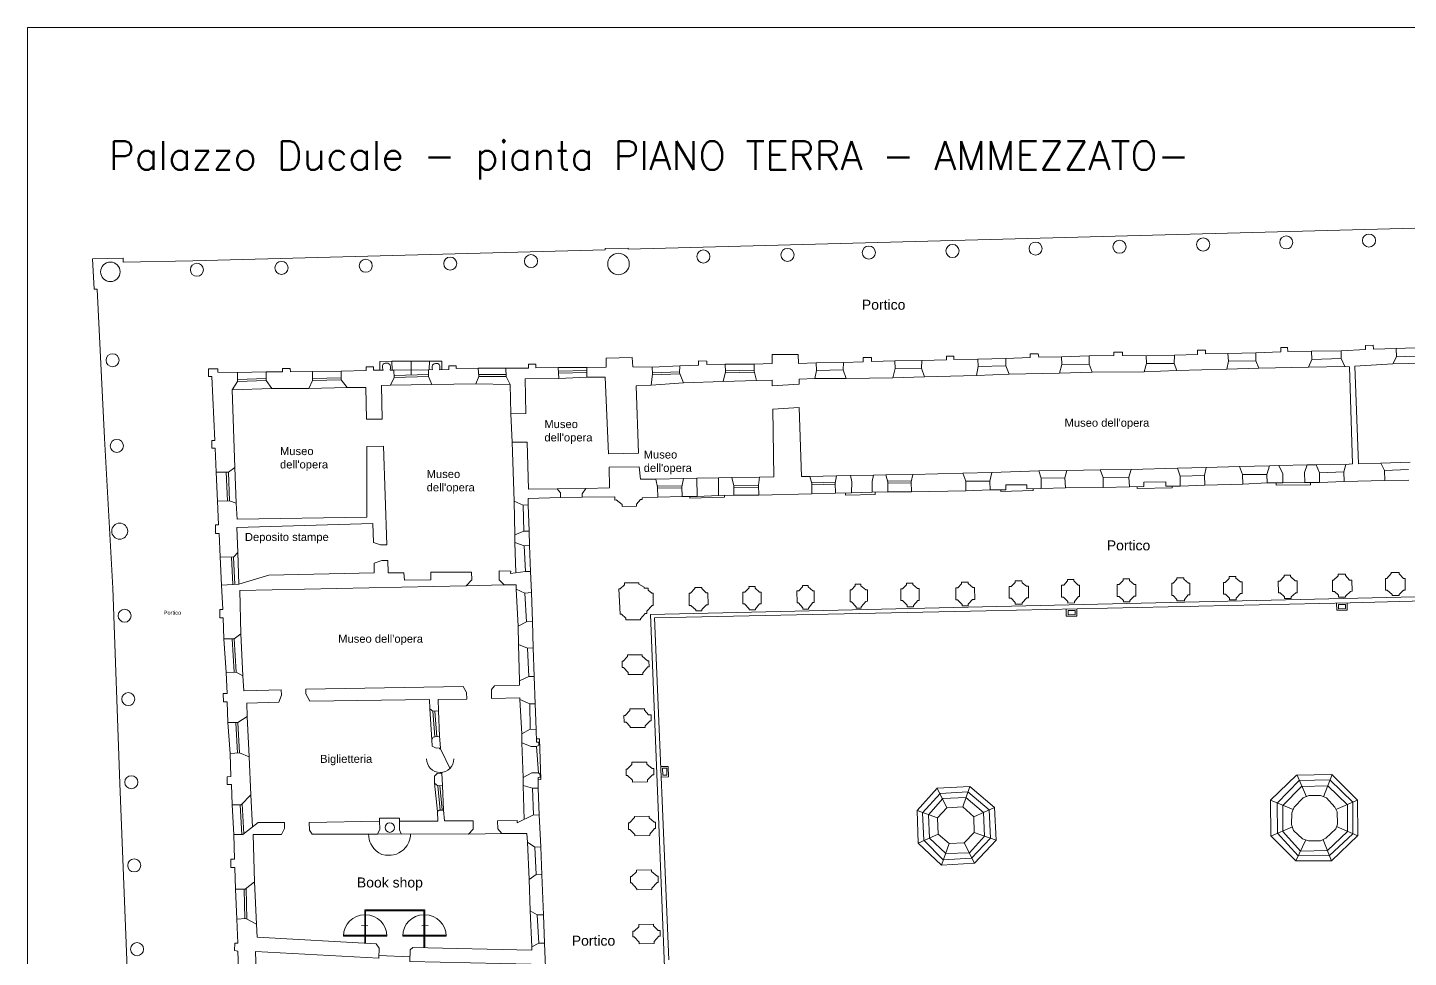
# Model space of a CAD drawing. Header units: metres. Extents: x 13 to 11853, y -8377 to 23.
# Drawn here: x 13 to 6250, y -4177 to 23 of the extents above; entities that cross this region are included whole.
import ezdxf
from ezdxf.enums import TextEntityAlignment as Align

# ---------------------------------------------------------------- set-up
doc = ezdxf.new("R2010")
doc.units = ezdxf.units.M
doc.header["$LTSCALE"] = 0.0125
doc.layers.add('MURI', color=7, linetype='Continuous', lineweight=9)
doc.styles.add('ducale_200', font='ARIAL.TTF', dxfattribs={"height": 1})
doc.styles.get("Standard").update_dxf_attribs({"font": 'romans.shx'})

msp = doc.modelspace()

# ---------------------------------------------------------------- linework, layer by layer
at = {"layer": 'MURI'}
msp.add_line((13, -8377.1), (13, 22.9), dxfattribs=at)
at = {"layer": 'MURI', "linetype": 'Continuous', "ltscale": 0.1}
for p, q in [((13, 22.9), (5933, 22.9)), ((5933, 22.9), (11853, 22.9))]:
    msp.add_line(p, q, dxfattribs=at)
at = {"layer": 'MURI', "color": 252}
for p, q in [((5296.8, -1453.3), (5296.8, -1433.5)), ((5296.8, -1433.5), (5333.5, -1433.5)), ((5333.5, -1433.5), (5333.5, -1450.3)), ((5673.4, -1441.9), (5673.4, -1421.2)), ((5673.4, -1421.2), (5703.2, -1422)), ((5703.2, -1422), (5704.7, -1439.6)), ((6056.1, -1430.4), (5946.1, -1436.5)), ((6091.3, -1412.1), (6056.1, -1413.6)), ((6056.1, -1413.6), (6056.1, -1430.4)), ((6092.8, -1428.9), (6091.3, -1412.1)), ((6195.1, -1425.8), (6092.8, -1428.9)), ((6196.7, -1464), (6195.1, -1425.8)), ((1618.5, -1497.6), (1623.1, -1494.6)), ((1623.1, -1494.6), (1628.5, -1493)), ((1628.5, -1493), (1635.3, -1493)), ((1635.3, -1493), (1640.7, -1493)), ((1640.7, -1493), (1644.5, -1496.1)), ((1644.5, -1496.1), (1648.3, -1499.2)), ((1844.7, -1498.6), (1849.6, -1495.3)), ((1849.6, -1495.3), (1855.2, -1494)), ((1855.2, -1494), (1861.7, -1493.8)), ((1868.7, -1495.5), (1871.4, -1499.3)), ((2626.1, -1470.1), (2743.8, -1467.1)), ((2626.1, -1511.4), (2626.1, -1470.1)), ((2743.8, -1467.1), (2746.8, -1509.8)), ((3043.2, -1502.2), (3043.2, -1482.3)), ((3043.2, -1482.3), (3081.4, -1483.9)), ((3081.4, -1483.9), (3081.4, -1499.2)), ((3295.3, -1497.6), (3376.3, -1494.6)), ((3376.3, -1494.6), (3376.3, -1453.3)), ((3376.3, -1453.3), (3493.9, -1453.3)), ((3493.9, -1453.3), (3495.5, -1494.6)), ((3495.5, -1494.6), (3574.9, -1491.5)), ((3574.9, -1491.5), (3576.5, -1525.1)), ((3697.1, -1522.1), (3698.7, -1490)), ((3698.7, -1490), (3787.3, -1486.9)), ((3787.3, -1486.9), (3787.3, -1467.1)), ((3787.3, -1467.1), (3824, -1467.1)), ((3824, -1467.1), (3824, -1485.4)), ((3824, -1485.4), (3929.4, -1482.3)), ((3929.4, -1482.3), (3930.9, -1517.5)), ((4050.1, -1516), (4051.6, -1480.8)), ((4051.6, -1480.8), (4163.1, -1477.8)), ((4163.1, -1477.8), (4163.1, -1461)), ((4163.1, -1461), (4196.7, -1461)), ((4196.7, -1461), (4196.7, -1476.2)), ((4196.7, -1476.2), (4305.2, -1474.7)), ((4305.2, -1474.7), (4306.8, -1508.3)), ((4432, -1471.7), (4542, -1467.1)), ((4432, -1505.3), (4432, -1471.7)), ((4542, -1467.1), (4542, -1450.3)), ((4542, -1450.3), (4577.2, -1450.3)), ((4577.2, -1450.3), (4580.2, -1465.5)), ((4580.2, -1465.5), (4682.6, -1464)), ((4682.6, -1464), (4684.1, -1499.2)), ((4807.9, -1459.4), (4919.4, -1457.9)), ((4807.9, -1497.6), (4807.9, -1459.4)), ((4919.4, -1457.9), (4919.4, -1442.6)), ((4919.4, -1442.6), (4957.6, -1442.6)), ((4957.6, -1442.6), (4959.1, -1457.9)), ((4959.1, -1457.9), (5064.6, -1459.4)), ((5066.1, -1494.6), (5056.9, -1531.2)), ((5064.6, -1459.4), (5066.1, -1494.6)), ((5191.4, -1494.6), (5192.9, -1456.4)), ((5203.6, -1525.1), (5191.4, -1494.6)), ((5192.9, -1456.4), (5296.8, -1453.3)), ((5333.5, -1450.3), (5434.3, -1448.7)), ((5437.3, -1483.9), (5429.7, -1520.5)), ((5434.3, -1448.7), (5437.3, -1483.9)), ((5560.3, -1446.4), (5673.4, -1441.9)), ((5560.3, -1481.6), (5560.3, -1446.4)), ((5574.1, -1516), (5560.3, -1481.6)), ((5704.7, -1439.6), (5812.4, -1438.8)), ((5814, -1475.5), (5797.9, -1511.4)), ((5812.4, -1438.8), (5814, -1475.5)), ((5946.1, -1436.5), (5946.1, -1471.7)), ((5946.1, -1471.7), (5962.9, -1508.3)), ((6007.2, -1506.8), (6179.9, -1496.1)), ((6179.9, -1496.1), (6196.7, -1464)), ((829.9, -1552.6), (829.9, -1518)), ((829.9, -1518), (872.7, -1518)), ((845.2, -1552.6), (829.9, -1552.6)), ((857.9, -1841.4), (845.2, -1552.6)), ((872.7, -1518), (872.7, -1533.3)), ((872.7, -1533.3), (960.8, -1534.3)), ((960.8, -1534.3), (961.3, -1575)), ((1090.7, -1571), (1089.9, -1532)), ((1089.9, -1532), (1164.8, -1532)), ((1164.8, -1532), (1164.8, -1516.7)), ((1164.8, -1516.7), (1199.2, -1516.7)), ((1199.2, -1516.7), (1199.9, -1531.2)), ((1199.9, -1531.2), (1299.2, -1529.7)), ((1299.2, -1529.7), (1299.2, -1571.7)), ((1429.1, -1528.2), (1542.1, -1525.1)), ((1429.1, -1568.7), (1429.1, -1528.2)), ((1542.1, -1525.1), (1542.1, -1509.8)), ((1542.1, -1509.8), (1575.8, -1509.8)), ((1575.8, -1509.8), (1575.8, -1523.6)), ((1575.8, -1523.6), (1618.5, -1523.6)), ((1615.5, -1508.3), (1616.2, -1503)), ((1616.2, -1513.7), (1615.5, -1508.3)), ((1616.2, -1503), (1618.5, -1497.6)), ((1617, -1519.8), (1616.2, -1513.7)), ((1618.5, -1523.6), (1617, -1519.8)), ((1648.3, -1499.2), (1650.6, -1503)), ((1652.2, -1514.4), (1649.9, -1523.6)), ((1649.9, -1523.6), (1667.4, -1523.6)), ((1650.6, -1503), (1651.4, -1509.1)), ((1651.4, -1509.1), (1652.2, -1514.4)), ((1668.2, -1557.2), (1651.4, -1591.6)), ((1667.4, -1523.6), (1668.2, -1557.2)), ((1668, -1548.2), (1823.8, -1544.4)), ((1668.2, -1557.2), (1824, -1553.4)), ((1824, -1522.1), (1842.2, -1521.3)), ((1824, -1553.4), (1824, -1522.1)), ((1839.3, -1588.5), (1824, -1553.4)), ((1840.1, -1516), (1840.5, -1510.8)), ((1842.2, -1521.3), (1840.1, -1516)), ((1840.5, -1510.8), (1840.5, -1505.6)), ((1842.2, -1501.6), (1844.7, -1498.6)), ((1875, -1518.1), (1873.7, -1522.8)), ((1873.7, -1522.8), (1914.9, -1521.3)), ((1875, -1511.2), (1875, -1518.1)), ((1914.9, -1521.3), (1914.9, -1504.5)), ((1914.9, -1504.5), (1948.6, -1504.5)), ((1948.6, -1504.5), (1949.3, -1517.5)), ((1949.3, -1517.5), (2048.6, -1515.2)), ((2050.9, -1552.6), (2037.9, -1585.5)), ((2048.6, -1515.2), (2050.9, -1552.6)), ((2173.9, -1552.6), (2172.4, -1516)), ((2172.4, -1516), (2274.7, -1516)), ((2192.2, -1589.3), (2173.9, -1552.6)), ((2274.7, -1516), (2274.7, -1497.6)), ((2274.7, -1497.6), (2308.4, -1497.6)), ((2308.4, -1497.6), (2308.4, -1514.4)), ((2308.4, -1514.4), (2409.2, -1512.9)), ((2409.2, -1512.9), (2412.2, -1561.8)), ((2539.1, -1512.9), (2626.1, -1511.4)), ((2539.1, -1555.7), (2539.1, -1512.9)), ((2621.6, -1555.7), (2539.1, -1555.7)), ((2636.8, -1902.5), (2621.6, -1555.7)), ((2746.8, -1509.8), (2833.9, -1511.4)), ((2835.5, -1540.4), (2829.3, -1592.4)), ((2833.9, -1511.4), (2835.5, -1540.4)), ((2957.7, -1535.8), (2959.2, -1505.3)), ((2976, -1581.7), (2957.7, -1535.8)), ((2959.2, -1505.3), (3043.2, -1502.2)), ((3081.4, -1499.2), (3163.9, -1497.6)), ((3165.5, -1531.2), (3154.8, -1575.5)), ((3163.9, -1497.6), (3165.5, -1531.2)), ((3295.3, -1528.2), (3295.3, -1497.6)), ((3304.5, -1571), (3295.3, -1528.2)), ((3576.5, -1525.1), (3568.8, -1561.8)), ((3710.9, -1561.8), (3697.1, -1522.1)), ((3921.7, -1558.7), (3710.9, -1561.8)), ((3930.9, -1517.5), (3921.7, -1558.7)), ((4063.8, -1554.2), (4050.1, -1516)), ((4299.1, -1548), (4063.8, -1554.2)), ((4306.8, -1508.3), (4299.1, -1548)), ((4445.8, -1541.9), (4432, -1505.3)), ((4673.4, -1537.3), (4445.8, -1541.9)), ((4684.1, -1499.2), (4673.4, -1537.3)), ((4821.6, -1532.8), (4807.9, -1497.6)), ((5056.9, -1531.2), (4821.6, -1532.8)), ((5429.7, -1520.5), (5203.6, -1525.1)), ((5797.9, -1511.4), (5574.1, -1516)), ((5962.9, -1508.3), (5984.3, -1509.8)), ((5984.3, -1509.8), (5996.5, -1946.8)), ((6024, -1946.8), (6007.2, -1506.8)), ((961.3, -1575), (936.9, -1613.7)), ((936.9, -1613.7), (949.6, -1964.1)), ((1116.6, -1606.9), (1090.7, -1571)), ((1283.9, -1606.9), (1116.6, -1606.9)), ((1299.2, -1571.7), (1283.9, -1606.9)), ((1456.6, -1603), (1429.1, -1568.7)), ((1540.6, -1602.3), (1456.6, -1603)), ((1542.9, -1745.1), (1540.6, -1602.3)), ((1651.4, -1591.6), (1611.7, -1593.1)), ((1611.7, -1593.1), (1614.7, -1745.1)), ((1651.4, -1591.6), (1839.3, -1588.5)), ((2037.9, -1585.5), (1839.3, -1588.5)), ((2195.3, -1722.2), (2192.2, -1589.3)), ((2412.2, -1561.8), (2261, -1563.3)), ((2261, -1563.3), (2264, -1720.7)), ((2829.3, -1592.4), (2762.1, -1595.4)), ((2762.1, -1595.4), (2772.8, -1899.4)), ((3154.8, -1575.5), (2976, -1581.7)), ((3376.3, -1569.4), (3304.5, -1571)), ((3376.3, -1595.4), (3376.3, -1569.4)), ((3498.5, -1587.8), (3376.3, -1595.4)), ((3568.8, -1561.8), (3498.5, -1564.9)), ((3498.5, -1564.9), (3498.5, -1587.8)), ((1614.7, -1745.1), (1542.9, -1745.1)), ((2264, -1720.7), (2195.3, -1722.2)), ((3379.4, -1700.8), (3498.5, -1693.2)), ((3383.9, -2006.4), (3379.4, -1700.8)), ((3498.5, -1693.2), (3509.2, -2004.9)), ((845.2, -1841.9), (857.9, -1841.4)), ((845.7, -1877), (845.2, -1841.9)), ((1544.4, -1868.9), (1620.8, -1867.4)), ((1544.4, -2188.2), (1544.4, -1868.9)), ((1620.8, -1867.4), (1636.1, -2313.5)), ((2210.6, -2116.4), (2201.4, -1849)), ((2201.4, -1849), (2268.6, -1849)), ((2268.6, -1849), (2274.7, -2061.4)), ((860.5, -1877), (845.7, -1877)), ((864.6, -1985.5), (860.5, -1877)), ((2772.8, -1899.4), (2636.8, -1902.5)), ((919.6, -1985), (864.6, -1985.5)), ((949.6, -1964.1), (919.6, -1985)), ((2639.9, -1962.1), (2775.9, -1960.6)), ((2641.4, -2055.3), (2639.9, -1962.1)), ((2775.9, -1960.6), (2780.5, -2017.1)), ((4004.2, -2029.3), (4011.9, -1995.7)), ((4011.9, -1995.7), (4236.5, -1989.6)), ((4236.5, -1989.6), (4250.2, -2026.3)), ((4368.6, -1986.5), (4359.5, -2025.5)), ((4580.2, -1978.9), (4368.6, -1986.5)), ((4590.9, -2012.5), (4580.2, -1978.9)), ((4697.9, -2011), (4707, -1977.4)), ((4707, -1977.4), (4856.8, -1974.3)), ((4856.8, -1974.3), (4870.5, -2009.4)), ((4986.6, -2007.9), (4997.3, -1972.8)), ((4997.3, -1972.8), (5206.6, -1966.7)), ((5206.6, -1966.7), (5218.9, -2003.3)), ((5328.1, -1999.5), (5336.5, -1964.4)), ((5336.5, -1964.4), (5487, -1959)), ((5487, -1959), (5500.8, -1995.7)), ((5500.8, -1995.7), (5501.5, -2039.2)), ((5610, -1994.9), (5623, -1956)), ((5611.5, -2033.9), (5610, -1994.9)), ((5623, -1956), (5664.2, -1954.4)), ((5664.2, -1954.4), (5683.3, -1992.6)), ((5683.3, -1992.6), (5683.3, -2033.1)), ((5781.1, -1985.8), (5792.6, -1952.2)), ((5781.9, -2031.6), (5781.1, -1985.8)), ((5792.6, -1952.2), (5833.8, -1951.4)), ((5833.8, -1951.4), (5847.6, -1987.3)), ((5847.6, -1987.3), (5848.3, -2031.6)), ((5967.5, -1949.9), (5958.3, -1983.5)), ((5958.3, -1983.5), (5959.9, -2027.8)), ((5996.5, -1946.8), (5967.5, -1949.9)), ((6124.9, -1943.8), (6024, -1946.8)), ((6024, -1946.8), (6024, -1946.8)), ((6141.7, -1977.4), (6124.9, -1943.8)), ((6141.7, -1977.4), (6249.6, -1973.7)), ((6143.2, -2023.2), (6141.7, -1977.4)), ((2534.5, -2058.3), (2641.4, -2055.3)), ((2780.5, -2017.1), (2850.7, -2017.1)), ((2850.7, -2017.1), (2858.4, -2052.2)), ((2858.4, -2052.2), (2859.9, -2098.1)), ((2968.4, -2050.7), (2976, -2014)), ((2969.9, -2095), (2968.4, -2050.7)), ((2976, -2014), (3035.6, -2012.5)), ((3035.6, -2012.5), (3037.1, -2095)), ((3194.5, -2009.4), (3133.4, -2011)), ((3133.4, -2011), (3133.4, -2090.4)), ((3202.1, -2046.1), (3194.5, -2009.4)), ((3202.1, -2088.9), (3202.1, -2046.1)), ((3313.7, -2043.1), (3318.2, -2007.9)), ((3315.2, -2088.9), (3313.7, -2043.1)), ((3318.2, -2007.9), (3383.9, -2006.4)), ((3509.2, -2004.9), (3545.9, -2004.9)), ((3545.9, -2004.9), (3555.1, -2036.9)), ((3555.1, -2036.9), (3555.1, -2082.8)), ((3660.5, -2035.4), (3666.6, -2001.8)), ((3662, -2079.7), (3660.5, -2035.4)), ((3666.6, -2001.8), (3729.2, -2000.3)), ((3729.2, -2000.3), (3735.3, -2029.3)), ((3735.3, -2029.3), (3735, -2078.6)), ((3827, -2027.8), (3833.1, -1998.8)), ((3827, -2075.1), (3827, -2027.8)), ((3833.1, -1998.8), (3889.7, -1997.2)), ((3889.7, -1997.2), (3898.8, -2030.8)), ((3898.8, -2030.8), (3898.8, -2073.6)), ((4005.8, -2073.6), (4004.2, -2029.3)), ((4250.2, -2026.3), (4250.2, -2069)), ((4359.5, -2025.5), (4360.2, -2065.2)), ((4431.3, -2065.2), (4431.3, -2042.3)), ((4431.3, -2042.3), (4526, -2042.3)), ((4526, -2042.3), (4526, -2059.9)), ((4591.7, -2058.3), (4590.9, -2012.5)), ((4700.9, -2055.3), (4697.9, -2011)), ((4870.5, -2053.8), (4700.9, -2055.3)), ((4870.5, -2009.4), (4870.5, -2053.8)), ((4989.7, -2050.7), (4986.6, -2007.9)), ((5055.4, -2049.2), (4989.7, -2050.7)), ((5154.2, -2029.3), (5055.4, -2030.8)), ((5055.4, -2030.8), (5055.4, -2049.2)), ((5154.7, -2047.6), (5154.2, -2029.3)), ((5218.9, -2047.6), (5154.7, -2047.6)), ((5218.9, -2003.3), (5218.9, -2047.6)), ((5330.4, -2043.1), (5328.1, -1999.5)), ((5501.5, -2039.2), (5330.4, -2043.1)), ((5683.3, -2033.1), (5611.5, -2033.9)), ((5848.3, -2031.6), (5781.9, -2031.6)), ((5959.9, -2027.8), (6143.2, -2023.2)), ((870.7, -2116.4), (924.5, -2114.9)), ((875.3, -2223.3), (870.7, -2116.4)), ((924.5, -2114.9), (954.7, -2125.6)), ((2251.8, -2134.7), (2210.6, -2116.4)), ((2419.9, -2099.6), (2273.2, -2104.2)), ((2273.2, -2104.2), (2273.2, -2133.2)), ((2274.7, -2061.4), (2404.6, -2059.9)), ((2404.6, -2059.9), (2419.9, -2078.2)), ((2419.9, -2078.2), (2419.9, -2099.6)), ((2517.7, -2082.8), (2534.5, -2058.3)), ((2517.7, -2098.1), (2517.7, -2082.8)), ((2665.9, -2096.5), (2517.7, -2098.1)), ((2665.9, -2111.8), (2665.9, -2096.5)), ((2672, -2110.3), (2665.9, -2111.8)), ((2698, -2131.7), (2672, -2110.3)), ((2780.5, -2108.8), (2763.6, -2130.1)), ((2788.1, -2108.8), (2780.5, -2108.8)), ((2859.9, -2098.1), (2788.1, -2101.1)), ((2788.1, -2101.1), (2788.1, -2108.8)), ((3037.1, -2095), (2969.9, -2095)), ((3133.4, -2090.4), (3202.1, -2088.9)), ((3555.1, -2082.8), (3315.2, -2088.9)), ((3735, -2078.6), (3662, -2079.7)), ((3898.8, -2073.6), (3827, -2075.1)), ((4250.2, -2069), (4005.8, -2073.6)), ((4360.2, -2065.2), (4431.3, -2065.2)), ((4526, -2059.9), (4591.7, -2058.3)), ((954.7, -2125.6), (959.3, -2197.4)), ((2273.2, -2133.2), (2251.8, -2134.7)), ((2698, -2140.8), (2698, -2131.7)), ((2763.6, -2139.3), (2698, -2140.8)), ((2763.6, -2130.1), (2763.6, -2139.3)), ((861.5, -2261.5), (861.5, -2223.3)), ((861.5, -2223.3), (875.3, -2223.3)), ((1571.9, -2217.2), (957.9, -2234.7)), ((957.9, -2234.7), (962.3, -2348.6)), ((959.3, -2197.4), (1544.4, -2188.2)), ((1575, -2302.8), (1571.9, -2217.2)), ((878.3, -2261.5), (861.5, -2261.5)), ((882.9, -2367), (878.3, -2261.5)), ((1607.1, -2313.5), (1575, -2302.8)), ((942.5, -2368.5), (882.9, -2367)), ((962.3, -2348.6), (942.5, -2368.5)), ((1636.1, -2313.5), (1607.1, -2313.5)), ((1578.1, -2396), (1613.2, -2383.8)), ((1578.1, -2440.3), (1578.1, -2396)), ((1613.2, -2383.8), (1640.7, -2383.8)), ((1640.7, -2383.8), (1642.2, -2440.3)), ((889, -2495.3), (966.9, -2490.7)), ((966.9, -2490.7), (1102.7, -2450.6)), ((1102.7, -2450.6), (1578.1, -2440.3)), ((1642.2, -2440.3), (1712.5, -2440.3)), ((1712.5, -2440.3), (1715.6, -2472.4)), ((1715.6, -2472.4), (1834.7, -2470.9)), ((1834.7, -2437.2), (2018.1, -2437.2)), ((1834.7, -2470.9), (1834.7, -2437.2)), ((2019.6, -2470.9), (1993.6, -2498.4)), ((2018.1, -2437.2), (2019.6, -2470.9)), ((895.1, -2605.3), (889, -2495.3)), ((1993.6, -2498.4), (971.5, -2519.7)), ((971.5, -2519.7), (976.1, -2715.3)), ((881.4, -2605.3), (895.1, -2605.3)), ((896.6, -2643.5), (881.4, -2643.5)), ((899.7, -2738.2), (896.6, -2643.5)), ((945.5, -2738.2), (899.7, -2738.2)), ((976.1, -2715.3), (945.5, -2738.2)), ((1873.2, -3234.3), (1873.2, -3230.1)), ((1873.2, -3234.3), (1877.5, -3234.3)), ((1877.5, -3234.3), (1877.5, -3230.2)), ((1921, -3324.5), (1877.5, -3234.3)), ((1879.4, -3345.1), (1879.4, -3341.8)), ((1879.4, -3341.8), (1883.6, -3341.8)), ((1883.6, -3344.8), (1883.6, -3341.8)), ((2754.5, -3540.5), (2755.2, -3539.8)), ((1535.4, -3962.4), (1807.4, -3962.4)), ((1535.4, -3984.5), (1535.4, -3962.4)), ((1535.4, -3984.5), (1539.7, -3984.5)), ((1535.4, -3984.5), (1535.4, -4080.7)), ((1539.7, -3966.6), (1803.1, -3966.6)), ((1539.7, -3984.5), (1539.7, -3966.6)), ((1539.7, -3984.5), (1539.7, -4080.7)), ((1803.1, -3966.6), (1803.1, -3984.5)), ((1803.1, -3984.5), (1807.4, -3984.5)), ((1803.1, -3984.5), (1803.1, -4080.7)), ((1807.4, -3962.4), (1807.4, -3984.5)), ((1807.4, -3984.5), (1807.4, -4080.7)), ((1549.7, -4033.7), (1521.1, -4033.1)), ((1793.1, -4033.7), (1821.7, -4033.1)), ((1535.4, -4080.7), (1439.3, -4080.7)), ((1535.4, -4076.7), (1439.4, -4076.7)), ((1535.4, -4112), (1535.4, -4080.7)), ((1535.4, -4080.7), (1539.7, -4080.7)), ((1539.7, -4076.7), (1635.7, -4076.7)), ((1539.7, -4112), (1539.7, -4080.7)), ((1539.7, -4080.7), (1635.8, -4080.7)), ((1803.1, -4076.7), (1707, -4076.7)), ((1803.1, -4080.7), (1707, -4080.7)), ((1803.1, -4080.7), (1803.1, -4132.9)), ((1803.1, -4080.7), (1807.4, -4080.7)), ((1807.4, -4076.7), (1903.4, -4076.7)), ((1807.4, -4080.7), (1903.5, -4080.7)), ((1807.4, -4080.7), (1807.4, -4132.9))]:
    msp.add_line(p, q, dxfattribs=at)
at = {"layer": 'MURI', "linetype": 'Continuous'}
msp.add_line((881.4, -2643.5), (881.4, -2605.3), dxfattribs=at)
at = {"layer": 'MURI', "color": 252}
for points in [[(397.2, -2509.4), (360.4, -1832.2), (326.8, -1158.4), (313, -1158.4), (305.4, -1020.9), (444.4, -1017.9), (444.4, -1036.2), (759.1, -1030.1), (2622.3, -981.2), (2622.3, -974.3), (2725.1, -972.8), (2725.1, -978.2), (7125.6, -860.6), (7125.6, -837.6), (7284.5, -839.1), (7287.5, -988.9), (7263.1, -988.9), (7266.7, -1175.3)], [(397.2, -2509.4), (360.4, -1832.2), (326.8, -1158.4), (313, -1158.4), (305.4, -1020.9), (444.4, -1017.9), (444.4, -1036.2), (759.1, -1030.1), (2622.3, -981.2), (2622.3, -974.3), (2725.1, -972.8), (2725.1, -978.2), (7125.6, -860.6), (7125.6, -837.6), (7284.5, -839.1), (7287.5, -988.9), (7263.1, -988.9), (7266.7, -1175.3)], [(6195.1, -1425.8), (6322, -1421.2)], [(1659, -1523.6), (1658.3, -1484.3), (1603.3, -1484.6), (1604, -1523.6)], [(1827.9, -1483.4), (1658.3, -1484.3)], [(1745.8, -1545.4), (1745.8, -1504.2), (1745.8, -1483.9)], [(1884.4, -1522.1), (1884.4, -1483.1), (1827.9, -1483.4), (1827.1, -1521.9)], [(3574.9, -1491.5), (3698.7, -1490)], [(3929.4, -1482.3), (4051.6, -1480.8)], [(4305.2, -1474.7), (4432, -1471.7)], [(4682.6, -1464), (4807.9, -1459.4)], [(5064.6, -1459.4), (5192.9, -1456.4)], [(5066.1, -1494.6), (5191.4, -1494.6)], [(5434.3, -1448.7), (5560.3, -1446.4)], [(5437.3, -1483.9), (5560.3, -1481.6)], [(5812.4, -1438.8), (5946.1, -1436.5)], [(5814, -1475.5), (5946.1, -1471.7)], [(6179.9, -1496.1), (6323.3, -1492.1)], [(6196.7, -1464), (6322.7, -1459)], [(960.8, -1534.3), (1089.9, -1532)], [(1299.2, -1529.7), (1429.1, -1528.2)], [(1824, -1522.1), (1667.4, -1523.6)], [(2048.6, -1515.2), (2172.4, -1516)], [(2050.4, -1543.6), (2173.5, -1543.6)], [(2050.9, -1552.6), (2173.9, -1552.6)], [(2409.2, -1512.9), (2539.1, -1512.9)], [(2410.2, -1528.3), (2539.1, -1525.3)], [(2410.7, -1537.3), (2539.1, -1534.3)], [(2539.1, -1555.7), (2412.2, -1561.8)], [(2833.9, -1511.4), (2959.2, -1505.3)], [(2835.1, -1535.9), (2957.9, -1531.3)], [(2835.5, -1544.9), (2959.5, -1540.3)], [(3163.9, -1497.6), (3295.3, -1497.6)], [(3296.3, -1532.7), (3164.4, -1535.8)], [(3295.3, -1523.7), (3165.3, -1526.7)], [(3576.5, -1525.1), (3697.1, -1522.1)], [(4063.8, -1554.2), (3921.7, -1558.7)], [(3930.9, -1517.5), (4050.1, -1516)], [(4299.1, -1548), (4445.8, -1541.9)], [(4306.8, -1508.3), (4432, -1505.3)], [(4673.4, -1537.3), (4821.6, -1532.8)], [(4807.9, -1497.6), (4684.1, -1499.2)], [(5203.6, -1525.1), (5056.9, -1531.2)], [(5429.7, -1520.5), (5574.1, -1516)], [(5797.9, -1511.4), (5962.9, -1508.3)], [(1116.6, -1606.9), (936.9, -1613.7)], [(1090.5, -1561.9), (961.2, -1566)], [(1090.7, -1571), (961.3, -1575)], [(1283.9, -1606.9), (1456.6, -1603)], [(1429.1, -1559.6), (1299.2, -1562.7)], [(1429.1, -1568.7), (1299.2, -1571.7)], [(1839.3, -1588.5), (1651.4, -1591.6)], [(2037.9, -1585.5), (2192.2, -1589.3)], [(2829.3, -1592.4), (2976, -1581.7)], [(3154.8, -1575.5), (3304.5, -1571)], [(3568.8, -1561.8), (3710.9, -1561.8)], [(2195.3, -1722.2), (2201.4, -1849)], [(864.6, -1985.5), (870.7, -2116.4)], [(910.5, -1985.1), (915.5, -2115.1)], [(919.6, -1985), (924.5, -2114.9)], [(949.6, -1964.1), (954.7, -2125.6)], [(3889.7, -1997.2), (4011.9, -1995.7)], [(4236.5, -1989.6), (4368.6, -1986.5)], [(4580.2, -1978.9), (4707, -1977.4)], [(4856.8, -1974.3), (4997.3, -1972.8)], [(5206.6, -1966.7), (5336.5, -1964.4)], [(5487, -1959), (5623, -1956)], [(5610, -1994.9), (5500.8, -1995.7)], [(5664.2, -1954.4), (5792.6, -1952.2)], [(5833.8, -1951.4), (5967.5, -1949.9)], [(5847.6, -1987.3), (5958.3, -1983.5)], [(6124.9, -1943.8), (6257.3, -1939.9)], [(2850.7, -2017.1), (2976, -2014)], [(2969.3, -2046.2), (2857.4, -2047.7)], [(2968.5, -2055.2), (2858.5, -2056.7)], [(3035.6, -2012.5), (3133.4, -2011)], [(3194.5, -2009.4), (3318.2, -2007.9)], [(3202.1, -2046.1), (3313.7, -2045.6)], [(3202.1, -2055.2), (3314.1, -2054.7)], [(3545.9, -2004.9), (3666.6, -2001.8)], [(3553.8, -2032.5), (3661.3, -2030.9)], [(3555.2, -2041.5), (3660.6, -2039.9)], [(3729.2, -2000.3), (3833.1, -1998.8)], [(3898.8, -2026.3), (4004.2, -2024.8)], [(3899, -2035.4), (4004.4, -2033.8)], [(4359.5, -2025.5), (4250.2, -2026.3)], [(4590.9, -2012.5), (4697.9, -2011)], [(4700.9, -2055.3), (4591.7, -2058.3)], [(4986.6, -2007.9), (4870.5, -2009.4)], [(4870.5, -2053.8), (4989.7, -2050.7)], [(5182.2, -2047.6), (5182.2, -2055.8), (5024.3, -2058.8), (5024.3, -2050.2)], [(5218.9, -2003.3), (5328.1, -1999.5)], [(5218.9, -2047.6), (5330.4, -2043.1)], [(5501.5, -2039.2), (5611.5, -2033.9)], [(5807.1, -2031.6), (5807.1, -2041.5), (5652, -2043.4), (5652, -2033.5)], [(5683.3, -2033.1), (5781.9, -2031.6)], [(5848.3, -2031.6), (5959.9, -2027.8)], [(6143.2, -2023.2), (6251.2, -2020.7)], [(2210.6, -2116.4), (2213.6, -2267.7)], [(2404.6, -2059.9), (2534.5, -2058.3)], [(2517.7, -2098.1), (2419.9, -2099.6)], [(2859.9, -2098.1), (2969.9, -2095)], [(3160.9, -2089.9), (3160.9, -2098.6), (3003.5, -2102.1), (3003.5, -2095)], [(3037.1, -2095), (3133.4, -2090.4)], [(3202.1, -2088.9), (3315.2, -2088.9)], [(3555.1, -2082.8), (3662, -2079.7)], [(3841.1, -2074.8), (3841.1, -2085.8), (3706.7, -2088.5), (3707.1, -2079)], [(3735, -2078.6), (3827, -2075.1)], [(4005.8, -2073.6), (3898.8, -2073.6)], [(4250.2, -2069), (4360.2, -2065.2)], [(4555, -2059.1), (4555, -2068.3), (4409.1, -2072.9), (4409.1, -2065.2)], [(2251.8, -2134.7), (2254.9, -2250.8)], [(2273.2, -2133.2), (2277.8, -2250.8)], [(2277.8, -2250.8), (2279.3, -2316.5), (2256.4, -2318.1), (2213.6, -2302.8), (2213.6, -2267.7), (2254.9, -2250.8), (2277.8, -2250.8)], [(2213.6, -2302.8), (2217.5, -2440.1)], [(882.9, -2367), (889, -2495.3)], [(933.4, -2368.3), (939.5, -2492.2)], [(942.5, -2368.5), (948.5, -2491.8)], [(962.3, -2348.6), (966.9, -2490.7)], [(2256.4, -2318.1), (2261.5, -2433.7)], [(2279.3, -2316.5), (2283.9, -2434.2)], [(2283.9, -2434.2), (2288.5, -2528.9), (2259.5, -2532), (2219.7, -2513.6), (2219.7, -2493.8), (2164.7, -2493.8), (2143.3, -2470.9), (2143.3, -2431.1), (2195.3, -2431.6), (2194.8, -2443.4), (2261.5, -2433.7), (2283.9, -2434.2)], [(1993.6, -2498.4), (2164.7, -2493.8)], [(2838, -2532), (2832.4, -2532), (2815.6, -2518.7), (2815.6, -2509.6), (2797.8, -2509.6), (2797.8, -2505), (2773.3, -2491.2), (2773.3, -2485.1), (2708.6, -2485.1), (2708.6, -2493.8), (2689.8, -2512.1), (2683.2, -2512.1), (2688.8, -2626.7), (2695.9, -2626.2), (2714.8, -2644.5), (2714.8, -2652.2), (2780.5, -2652.2), (2780.5, -2647.1), (2801.8, -2624.1), (2810, -2624.1), (2810.5, -2612.9), (2833.4, -2587.5), (2839, -2587.5), (2838, -2532)], [(3806.1, -2517.2), (3799.5, -2517.2), (3777.1, -2498.4), (3777.1, -2490.7), (3751.6, -2490.7), (3751.6, -2498.4), (3734.3, -2517.2), (3727.7, -2517.2), (3727.7, -2570.2), (3733.8, -2570.2), (3754.7, -2592.6), (3754.7, -2599.2), (3778.1, -2598.7), (3778.1, -2592.6), (3799, -2568.6), (3806.1, -2568.1), (3806.1, -2517.2)], [(4039.9, -2510.6), (4032.3, -2510.6), (4011.9, -2492.2), (4011.9, -2487.1), (3982.9, -2487.1), (3983.4, -2493.8), (3964.5, -2511.6), (3957.4, -2511.6), (3957.4, -2564), (3964, -2564), (3985.9, -2585.9), (3985.9, -2593.1), (4014.9, -2593.1), (4014.9, -2587), (4033.3, -2564.6), (4039.9, -2564.6), (4039.9, -2510.6)], [(4290.5, -2506.5), (4281.8, -2506.5), (4260.9, -2488.2), (4260.9, -2482.1), (4230.9, -2482.1), (4231.4, -2489.7), (4214.6, -2507), (4205.9, -2507), (4205.4, -2561), (4213, -2561), (4234.9, -2582.9), (4234.9, -2588.5), (4261.9, -2588.5), (4261.9, -2581.4), (4281.3, -2559.5), (4291, -2560), (4290.5, -2506.5)], [(4533.4, -2500.4), (4524.7, -2500.4), (4504.9, -2484.6), (4503.8, -2475.9), (4473.3, -2475.4), (4473.3, -2483.1), (4456, -2501.4), (4446.8, -2501.4), (4446.8, -2554.9), (4456, -2554.9), (4473.8, -2573.7), (4473.8, -2581.4), (4505.9, -2581.9), (4505.9, -2574.7), (4526.8, -2552.3), (4534.4, -2552.3), (4533.4, -2500.4)], [(4764.1, -2494.8), (4758.5, -2494.8), (4739.1, -2475.4), (4739.1, -2469.8), (4710.6, -2469.8), (4710.6, -2475.9), (4692.8, -2495.3), (4683.1, -2495.3), (4683.1, -2549.3), (4692.3, -2549.3), (4711.6, -2568.6), (4711.6, -2576.3), (4741.7, -2575.8), (4741.7, -2568.6), (4759.5, -2547.2), (4764.6, -2547.2), (4764.1, -2494.8)], [(5019.2, -2492.2), (5011.6, -2492.2), (4990.2, -2474.4), (4990.2, -2466.8), (4961.2, -2466.8), (4961.2, -2474.4), (4942.8, -2492.8), (4934.2, -2492.8), (4934.2, -2546.2), (4943.3, -2546.7), (4963.2, -2564.6), (4963.2, -2571.2), (4991.2, -2571.2), (4991.2, -2565.1), (5011.1, -2544.7), (5019.2, -2544.7), (5019.2, -2492.2)], [(5263.2, -2486.1), (5256.6, -2486.1), (5235.7, -2467.8), (5235.7, -2461.7), (5204.1, -2461.7), (5204.1, -2468.3), (5187.8, -2486.6), (5180.7, -2486.6), (5181.2, -2542.2), (5186.8, -2542.2), (5204.1, -2559.5), (5204.1, -2565.6), (5237.7, -2565.6), (5237.7, -2559.5), (5255.5, -2538.6), (5263.2, -2538.6), (5263.2, -2486.1)], [(5499, -2481), (5491.3, -2481), (5469.9, -2463.2), (5469.9, -2455.6), (5440.4, -2455.6), (5439.9, -2465.3), (5422.1, -2483.1), (5414.4, -2483.1), (5414.9, -2536), (5424.1, -2536), (5441.9, -2554.4), (5441.9, -2562), (5471.5, -2562), (5471.5, -2553.4), (5491.3, -2532.5), (5498.5, -2532.5), (5499, -2481)], [(5747.5, -2476.5), (5738.3, -2476.5), (5716.9, -2456.1), (5716.9, -2450.5), (5687.9, -2450.5), (5687.9, -2455.6), (5669.1, -2477.5), (5661.9, -2477), (5662.4, -2529.4), (5670.6, -2529.4), (5689.4, -2548.3), (5689.4, -2555.9), (5720, -2555.9), (5720, -2547.8), (5740.9, -2529.9), (5747.5, -2529.9), (5747.5, -2476.5)], [(5994, -2473.4), (5983.8, -2473.4), (5965, -2452.5), (5965, -2445.9), (5932.4, -2445.9), (5932.4, -2453.5), (5911.5, -2472.9), (5906.4, -2472.9), (5906.9, -2524.3), (5916.6, -2524.3), (5933.4, -2540.6), (5933.4, -2549.8), (5966, -2549.8), (5966, -2545.2), (5987.9, -2523.3), (5995.5, -2522.8), (5994, -2473.4)], [(6235.4, -2465.8), (6228.3, -2465.8), (6207.4, -2443.9), (6207.4, -2437.7), (6171.2, -2437.7), (6171.2, -2442.8), (6152.4, -2464.7), (6146.8, -2464.7), (6146.8, -2518.7), (6153.9, -2518.7), (6175.8, -2537.1), (6175.8, -2542.7), (6208.4, -2542.7), (6208.4, -2537.1), (6228.3, -2518.7), (6235.4, -2518.7), (6235.4, -2465.8)], [(500.9, -5176.2), (429.1, -3390.6), (397.2, -2509.4)], [(2219.7, -2513.6), (2228.9, -2680.2)], [(2259.5, -2532), (2265.6, -2660.3)], [(2288.5, -2528.9), (2293.1, -2658.8)], [(7318.1, -5616.6), (6134, -5635), (5645.1, -5653.3), (2954.6, -5737.3), (2914.9, -4865), (2826, -2627.3), (7129.4, -2527.9)], [(2843.9, -2643.5), (4342.7, -2611.4), (5986.6, -2574.7), (7107.3, -2545), (7141.9, -3575), (7092, -3576), (7096.6, -3835.7), (7076.2, -3835.7), (7076.2, -3886.1), (7027.8, -3886.6), (7034.9, -4063.9), (7082.3, -4063.4), (7082.8, -4118.2)], [(3086, -2529.9), (3078.4, -2529.9), (3058.5, -2511.1), (3058.5, -2506), (3026.9, -2506), (3026.9, -2510.6), (3007.1, -2531.5), (3000.5, -2531.5), (3001, -2587.5), (3008.1, -2587.5), (3030.5, -2607.3), (3031, -2611.9), (3059, -2611.9), (3059, -2605.3), (3079.4, -2583.9), (3086.5, -2583.9), (3086, -2529.9)], [(3326.9, -2526.9), (3319.3, -2526.9), (3299.9, -2509.6), (3299.9, -2500.9), (3270.9, -2500.9), (3271.4, -2507.5), (3252, -2526.4), (3243.4, -2526.4), (3243.4, -2580.3), (3251, -2580.3), (3272.4, -2601.7), (3272.4, -2606.8), (3301.4, -2606.8), (3301.4, -2602.2), (3319.3, -2579.3), (3326.9, -2579.3), (3326.9, -2526.9)], [(3565.2, -2520.3), (3559.1, -2520.3), (3539.3, -2503.4), (3539.3, -2497.3), (3512.8, -2497.3), (3512.8, -2503.4), (3496, -2520.8), (3486.8, -2520.8), (3488.9, -2575.8), (3494.5, -2575.8), (3514.8, -2597.7), (3514.8, -2603.8), (3540.8, -2603.8), (3540.8, -2598.7), (3559.6, -2574.2), (3565.8, -2574.2), (3565.2, -2520.3)], [(4751.9, -2602.2), (4751.9, -2634.8), (4704.5, -2635.9), (4704, -2603.8)], [(4744.7, -2609.4), (4744.7, -2628.2), (4713.2, -2628.7), (4713.2, -2609.9), (4744.7, -2609.4)], [(5973.2, -2575.1), (5973.2, -2607.7), (5925.9, -2608.8), (5925.4, -2576.7)], [(5966.1, -2582.3), (5966.1, -2601.1), (5934.5, -2601.6), (5934.5, -2582.8), (5966.1, -2582.3)], [(2293.1, -2658.8), (2296.1, -2777.9), (2270.2, -2779.5), (2230.4, -2762.7), (2228.9, -2680.2), (2265.6, -2660.3), (2293.1, -2658.8)], [(2843.9, -2643.5), (2908.8, -4188.4)], [(899.7, -2738.2), (910.4, -2889.5)], [(936.5, -2738.2), (945.7, -2888.3)], [(945.5, -2738.2), (954.7, -2887.9)], [(976.1, -2715.3), (985.3, -2904.8)], [(2230.4, -2762.7), (2235, -2927.7)], [(2276.3, -2907.8), (2270.2, -2779.5)], [(2296.1, -2777.9), (2300.7, -2907.8)], [(2819.2, -2837), (2813.6, -2837), (2789.1, -2816.7), (2789.1, -2810), (2722.9, -2810), (2722.9, -2818.2), (2703.6, -2839.1), (2699, -2839.1), (2699, -2866.6), (2704.6, -2866.6), (2725.5, -2889.5), (2726, -2898.6), (2791.7, -2899.2), (2791.7, -2891), (2814.1, -2865), (2819.7, -2865), (2819.2, -2837)], [(1157.9, -2968.9), (1159.4, -2991.8), (1147.2, -3023.9), (1003.6, -3028.5), (1005.1, -3088.1), (962.3, -3115.6), (918, -3115.6), (915, -3022.4), (898.2, -3022.4), (896.6, -2984.2), (915, -2984.2), (910.4, -2889.5), (954.7, -2887.9), (985.3, -2904.8), (989.8, -2972), (1157.9, -2968.9)], [(2300.7, -2907.8), (2305.3, -3031.6), (2280.9, -3031.6), (2236.5, -3011.7), (2236.5, -3004.1), (2108.2, -3007.1), (2108.2, -2967.4), (2122, -2950.6), (2235, -2947.5), (2235, -2927.7), (2276.3, -2907.8), (2300.7, -2907.8)], [(1979.9, -2953.6), (1995.1, -2979.6), (1996.7, -3010.2), (1866.8, -3011.7), (1868.3, -3063.6), (1843.9, -3065.2), (1830.1, -3054.5), (1828.6, -3011.7), (1287.8, -3019.3), (1269.4, -2985.7), (1269.4, -2965.9), (1979.9, -2953.6)], [(1830.1, -3054.5), (1839.3, -3193.5)], [(2245.2, -3167.5), (2236.5, -3011.7)], [(2280.9, -3031.6), (2283.4, -3146.2)], [(2305.3, -3031.6), (2309.9, -3146.7)], [(2829.9, -3081), (2818.1, -3081), (2799.3, -3060.1), (2799.3, -3054.5), (2732.6, -3054.5), (2732.6, -3061.6), (2711.7, -3084.5), (2706.6, -3084.5), (2707.1, -3113.6), (2715.8, -3113.6), (2734.6, -3133.4), (2734.6, -3139), (2802.4, -3138.5), (2802.4, -3131.4), (2824.8, -3108), (2829.9, -3108), (2829.9, -3081)], [(918, -3115.6), (927.2, -3256.2)], [(953.3, -3115.6), (961, -3253.7)], [(962.3, -3115.6), (970, -3253.1)], [(1014.3, -3271.4), (1005.1, -3088.1)], [(1843.9, -3065.2), (1851.9, -3180.6)], [(1852.9, -3064.6), (1860.9, -3180)], [(1868.3, -3063.6), (1872.9, -3178.2)], [(1872.9, -3178.2), (1877.5, -3230.2), (1857.6, -3231.7), (1840.8, -3222.5), (1839.3, -3193.5), (1845.4, -3181.3), (1872.9, -3178.2)], [(2309.9, -3146.7), (2283.4, -3146.2), (2245.2, -3167.5), (2245.2, -3207.8), (2288, -3224.1), (2311.9, -3224.6), (2321.6, -3218.5), (2321.6, -3204.7), (2311.9, -3204.7), (2309.9, -3146.7)], [(2245.2, -3207.8), (2250.8, -3363.6)], [(2311.4, -3189.4), (2325.2, -3189.4), (2330.8, -3373.3), (2319, -3374.3)], [(2311.9, -3224.6), (2320.6, -3343.2)], [(1014.3, -3271.4), (1021.9, -3442.6), (977.6, -3486.9), (936.4, -3486.9), (933.3, -3395.2), (915, -3395.2), (915, -3361.6), (930.3, -3360), (927.2, -3256.2), (970, -3253.1), (1014.3, -3271.4)], [(2841.6, -3322.9), (2833.4, -3322.9), (2810, -3304.5), (2810, -3295.4), (2742.8, -3295.4), (2742.8, -3305), (2720.9, -3326.9), (2716.3, -3326.9), (2716.8, -3355), (2722.9, -3355), (2744.8, -3376.9), (2744.8, -3384.5), (2813.6, -3383.5), (2813.6, -3374.8), (2836, -3351.4), (2841.6, -3351.4), (2841.6, -3322.9)], [(1883.6, -3344.8), (1886.7, -3399.8), (1865.3, -3401.3), (1851.5, -3389.1), (1851.5, -3358.5), (1862.2, -3346.3), (1883.6, -3344.8)], [(2291, -3343.2), (2320.6, -3343.2), (2327.7, -3349.9), (2327.7, -3363.1), (2319, -3363.6), (2319, -3412.5), (2293.1, -3412.5), (2250.8, -3399.8), (2250.8, -3363.6), (2291, -3343.2)], [(2872, -3314.3), (2906.5, -3314.3), (2907.5, -3361.6), (2874.1, -3362.2)], [(2881, -3321.4), (2899.9, -3321.4), (2900.4, -3353), (2881.5, -3353), (2881, -3321.4)], [(6019.4, -3467), (6021, -3625.9), (5901.8, -3740.5), (5741.4, -3740.5), (5628.3, -3627.4), (5626.8, -3467), (5744.4, -3353.9), (5903.3, -3350.9), (6019.4, -3467)], [(5747.5, -3353.9), (5788.7, -3451.7)], [(5904.9, -3350.9), (5866.7, -3451.7)], [(1851.5, -3389.1), (1863.8, -3517.4)], [(1865.3, -3401.3), (1876, -3511.3)], [(1874.3, -3400.4), (1885, -3510.4)], [(1886.7, -3399.8), (1891.3, -3511.3)], [(2250.8, -3399.8), (2256.3, -3553.4)], [(2293.1, -3412.5), (2297.7, -3532.7)], [(2319, -3412.5), (2323.6, -3534.2)], [(4380.1, -3499.1), (4387.7, -3647.3), (4289.9, -3751.2), (4140.2, -3760.3), (4034.8, -3661), (4030.2, -3512.8), (4121.9, -3412), (4268.6, -3404.4), (4380.1, -3499.1)], [(4355.6, -3509.8), (4361.8, -3638.1), (4276.2, -3728.3), (4147.9, -3735.9), (4060.8, -3647.3), (4054.7, -3523.5), (4134.1, -3436.4), (4259.4, -3428.8), (4355.6, -3509.8)], [(4121.9, -3412), (4164.7, -3500.6)], [(4268.6, -3404.4), (4236.5, -3496)], [(5998.1, -3476.2), (5998.1, -3618.3), (5892.6, -3716), (5752.1, -3717.6), (5658.9, -3615.2), (5657.4, -3480.7), (5756.7, -3378.4), (5894.2, -3375.3), (5998.1, -3476.2)], [(5975.1, -3486.9), (5975.1, -3607.6), (5885, -3694.6), (5762.8, -3696.2), (5681.8, -3607.6), (5681.8, -3489.9), (5767.4, -3404.4), (5886.5, -3401.3), (5975.1, -3486.9)], [(936.4, -3486.9), (944, -3621.3)], [(973.1, -3486.9), (980.7, -3621.3)], [(981.9, -3482.6), (989.6, -3617.9)], [(1021.9, -3442.6), (1028.5, -3587.7)], [(4331.2, -3522), (4334.3, -3628.9), (4267, -3703.8), (4160.1, -3706.9), (4086.7, -3638.1), (4082.2, -3532.7), (4146.3, -3459.4), (4250.2, -3454.8), (4331.2, -3522)], [(5626.8, -3467), (5729.2, -3508.2)], [(5917.1, -3497.6), (5927.8, -3518.9), (5929.3, -3575.5), (5921.7, -3595.3), (5877.4, -3638.1), (5852.9, -3650.3), (5797.9, -3650.3), (5771.9, -3641.2), (5730.7, -3603), (5721.5, -3577), (5723, -3523.5), (5733.7, -3497.6), (5775, -3456.3), (5799.4, -3445.6), (5852.9, -3445.6), (5880.4, -3456.3), (5917.1, -3497.6)], [(6019.4, -3467), (5921.7, -3508.2)], [(1602.5, -3561.7), (1602.5, -3548), (1692.6, -3548), (1692.6, -3561.7)], [(2025.7, -3560.2), (2025.7, -3596.9), (2004.3, -3619.8), (1700.3, -3618.3), (1692.6, -3599.9), (1692.6, -3561.7), (1865.3, -3561.7), (1863.8, -3517.4), (1871.4, -3511.3), (1891.3, -3511.3), (1895.8, -3560.2), (2025.7, -3560.2)], [(2323.6, -3534.2), (2331.3, -3677.8), (2303.8, -3679.4), (2270.2, -3656.4), (2267.1, -3616.7), (2155.6, -3616.7), (2137.2, -3595.3), (2135.7, -3560.2), (2224.3, -3558.7), (2224.3, -3569.4), (2297.7, -3532.7), (2323.6, -3534.2)], [(2849.7, -3566.3), (2843.1, -3566.3), (2820.2, -3545.9), (2820.2, -3539.3), (2754.5, -3539.8), (2754.5, -3545.4), (2731.6, -3569.4), (2727.5, -3569.4), (2727.5, -3598.9), (2732.6, -3598.9), (2755, -3622.3), (2755, -3626.9), (2823.2, -3625.9), (2823.2, -3620.3), (2844.6, -3594.3), (2849.7, -3594.3), (2849.7, -3566.3)], [(4030.2, -3512.8), (4123.4, -3546.4)], [(4286.9, -3541.9), (4288.4, -3612.1), (4242.6, -3659.5), (4175.4, -3662.6), (4126.5, -3619.8), (4123.4, -3546.4), (4164.7, -3500.6), (4236.5, -3496), (4286.9, -3541.9)], [(4380.1, -3499.1), (4286.9, -3541.9)], [(1173.2, -3567.8), (1173.2, -3593.8), (1159.4, -3621.3), (1031.1, -3621.3), (1037.2, -3835.2), (996, -3868.8), (951.6, -3868.8), (948.6, -3771), (930.3, -3771), (930.3, -3732.8), (947.1, -3732.8), (944, -3621.3), (985.3, -3621.3), (1054, -3567.8), (1173.2, -3567.8)], [(1602.5, -3561.7), (1604, -3596.9), (1593.3, -3619.8), (1298.5, -3619.8), (1286.2, -3601.4), (1284.7, -3567.8), (1602.5, -3561.7)], [(2004.3, -3619.8), (2155.6, -3616.7)], [(4387.7, -3647.3), (4288.4, -3612.1)], [(5628.3, -3628.9), (5726.1, -3587.7)], [(6021, -3627.4), (5924.7, -3586.2)], [(1742.7, -3618.6), (1741.9, -3628.6), (1738.9, -3642.3), (1734.7, -3656.4), (1727.8, -3671), (1719, -3682.4), (1710.6, -3690.4), (1702.2, -3696.9), (1690, -3704.2), (1678.5, -3709.9), (1666.3, -3713), (1655.6, -3715.3), (1641.1, -3715.7), (1629.2, -3715.3), (1613.2, -3711.4), (1598.7, -3703.8), (1587.2, -3695), (1576.9, -3684.7), (1570, -3675.2), (1563.9, -3664.5), (1559, -3654.2), (1555.5, -3644.2), (1553.6, -3632.4), (1553.2, -3619.8)], [(1699.9, -3618.3), (1593.7, -3619.8)], [(2270.2, -3656.4), (2277.8, -3824.5)], [(2309.9, -3801.6), (2303.8, -3679.4)], [(2331.3, -3677.8), (2335.9, -3803.1)], [(4034.8, -3661), (4126.5, -3619.8)], [(4140.2, -3760.3), (4175.4, -3662.6)], [(4289.9, -3751.2), (4242.6, -3659.5)], [(5741.4, -3740.5), (5785.7, -3645.8)], [(5901.8, -3740.5), (5865.1, -3645.8)], [(2335.9, -3803.1), (2343.5, -3984.9), (2314.5, -3984.9), (2282.4, -3966.6), (2277.8, -3824.5), (2309.9, -3801.6), (2335.9, -3803.1)], [(2861.4, -3809.2), (2855.8, -3809.2), (2831.4, -3788.3), (2831.4, -3780.7), (2763.6, -3782.7), (2763.6, -3789.9), (2741.2, -3810.8), (2736.7, -3810.8), (2736.7, -3840.3), (2740.7, -3840.3), (2765.2, -3866.8), (2765.2, -3870.9), (2831.9, -3869.8), (2831.9, -3863.7), (2856.3, -3837.7), (2860.9, -3837.7), (2861.4, -3809.2)], [(1000.4, -3865.2), (1003.6, -4004.1)], [(1037.2, -3835.2), (1046.4, -4026.2)], [(951.6, -3868.8), (957.8, -4003.3)], [(991.4, -3869), (994.5, -4001.9)], [(2282.4, -3966.6), (2290, -4128.5)], [(2314.5, -3984.9), (2322.1, -4111.7)], [(2343.5, -3984.9), (2348.1, -4111.7)], [(1044.8, -4242.5), (1041.8, -4149.9), (1599.4, -4180.5), (1601, -4134.7), (1587.2, -4114.8), (1049.4, -4085.8), (1046.4, -4026.2), (999, -4001.7), (957.8, -4003.3), (962.3, -4111.7), (948.6, -4111.7), (947.1, -4145.4), (962.3, -4148.4), (965.8, -4230.5)], [(2870.6, -4054.7), (2861.4, -4054.7), (2840, -4034.8), (2840, -4026.7), (2773.3, -4028.2), (2773.3, -4038.4), (2752.4, -4058.8), (2747.3, -4058.8), (2747.3, -4084.2), (2751.9, -4084.2), (2775.9, -4108.2), (2775.9, -4114.8), (2842.6, -4113.3), (2842.6, -4105.1), (2864, -4080.2), (2870.1, -4080.2), (2870.6, -4054.7)], [(2348.1, -4111.7), (2354.2, -4258.4), (2288.5, -4258.4), (2287, -4208), (1740, -4195.8), (1741.5, -4142.3), (1752.2, -4131.6), (2290, -4143.8), (2290, -4128.5), (2322.1, -4111.7), (2348.1, -4111.7)], [(1740, -4174.4), (1599.4, -4168.3)]]:
    msp.add_lwpolyline(points, dxfattribs=at)
for centre, radius in [((5322.7, -956.6), 29.5), ((5698, -947.4), 29.5), ((6071.7, -938.8), 29.5), ((2681.7, -1044.6), 48.6), ((3065.2, -1010.9), 29.5), ((3445.2, -1003.8), 29.5), ((3812.5, -993.1), 29.5), ((4190.4, -986), 29.5), ((4565.7, -975.1), 29.5), ((4944.7, -966.9), 29.5), ((386.9, -1080.1), 44), ((777.7, -1070.9), 29.5), ((1159.7, -1062.4), 29.5), ((1540.2, -1052.8), 29.5), ((1921.7, -1043.1), 29.5), ((2286.6, -1031.8), 29.5), ((396.8, -1479.6), 29.5), ((415.8, -1866.3), 29.5), ((428.8, -2251.6), 36.2), ((451.1, -2633.4), 29.5), ((467.7, -3010.1), 29.5), ((481.5, -3385.4), 29.5), ((1649, -3590.7), 21.3), ((494.4, -3761.4), 29.5), ((507.2, -4139.6), 29.5)]:
    msp.add_circle(centre, radius, dxfattribs=at)
for centre, radius, start, end in [((1855.4, -1534.7), 41.4, 71.28959, 81.36779), ((1835.7, -1501.2), 6.49, 317.14759, 356.45523), ((1863.5, -1506.9), 11, 10.84551, 43.85424), ((1852.6, -1510.7), 22.4, 358.78112, 15.04133), ((1876.7, -3280.2), 61.5, 180, 0), ((1535.4, -4080.7), 96.1, 90, 180), ((1539.7, -4080.7), 96.1, 0, 90), ((1803.1, -4080.7), 96.1, 90, 180), ((1807.4, -4080.7), 96.1, 0, 90)]:
    msp.add_arc(centre, radius, start, end, dxfattribs=at)

# ---------------------------------------------------------------- texts
at = {"layer": 'MURI', "color": 252, "style": 'ducale_200'}
msp.add_text('Portico', height=45.17, dxfattribs=at).set_placement((2568.9, -4123.8), align=Align.CENTER)
at = {"layer": 'MURI', "linetype": 'Continuous', "ltscale": 0.1, "insert": (380.5, -489.8), "char_height": 130, "width": 40000, "attachment_point": 1}
msp.add_mtext('Palazzo Ducale - pianta PIANO TERRA - AMMEZZATO- ', dxfattribs=at)
at = {"layer": 'MURI', "color": 252, "attachment_point": 1, "style": 'ducale_200'}
for s, insert, char_height, width in [('{\\H2.5x;Portico}', (3781.3, -1206.1), 18.068, 213.213), ("Museo dell'opera", (4696.7, -1743.7), 36.135, 542.473), ("Museo\\Pdell'opera", (2347.1, -1749.8), 36.14, 213.213), ("Museo\\Pdell'opera", (1153, -1871.8), 36.14, 213.213), ("Museo\\Pdell'opera", (2795.7, -1887.4), 36.14, 213.213), ("Museo\\Pdell'opera", (1815.4, -1975.3), 36.14, 213.213), ('Deposito stampe', (994.4, -2259.7), 36.135, 631.975), ('Portico', (4887.4, -2293.1), 45.17, 213.213), ('Portico', (627.9, -2610.9), 18.07, 213.213), ("Museo dell'opera", (1415.8, -2719.3), 36.135, 450.36), ('Biglietteria', (1334, -3261.9), 36.135, 213.213), ('Book shop', (1500.2, -3815.8), 45.17, 408.746)]:
    msp.add_mtext(s, dxfattribs=dict(at, insert=insert, char_height=char_height, width=width))

doc.saveas('drawing.dxf')
